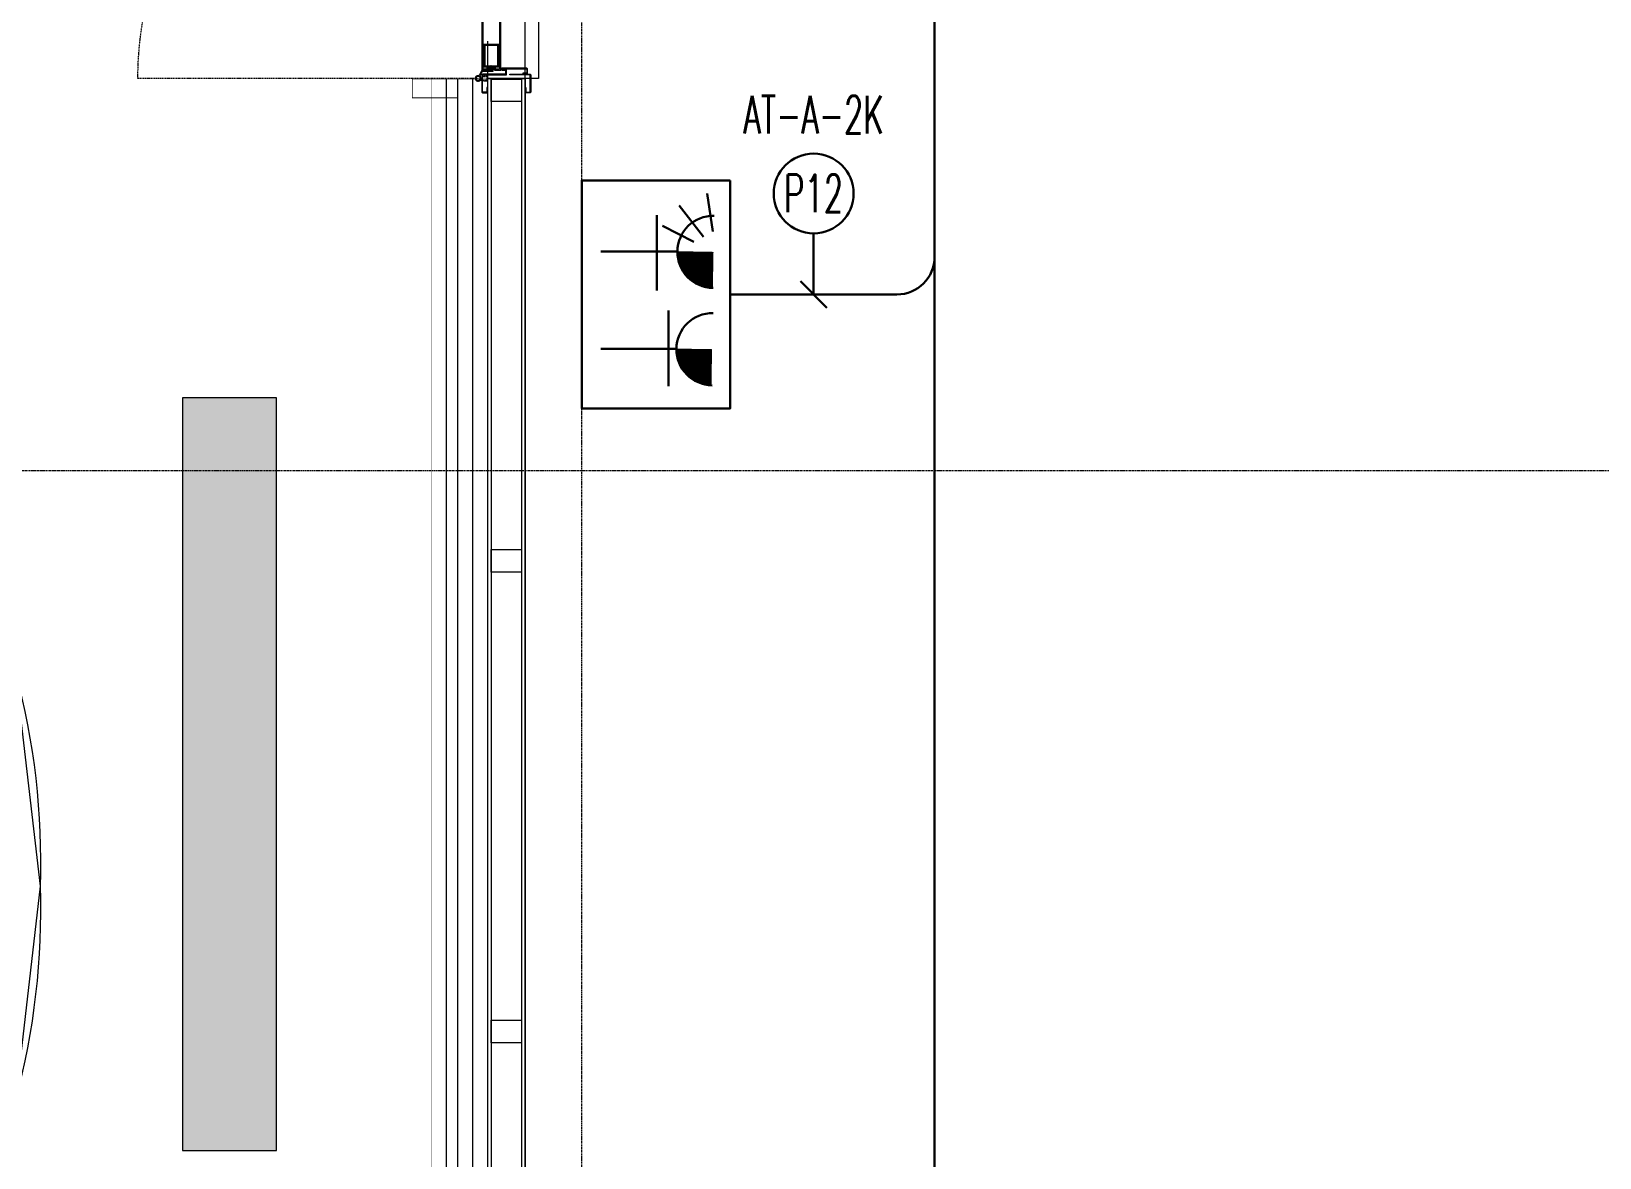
# Model space of a CAD drawing. Extents: x -1439 to 23780, y -1362 to 4476.
# Drawn here: x 21711.4 to 22127.8, y 1802.5 to 2101.7 of the extents above; entities that cross this region are included whole.
import ezdxf
from ezdxf.enums import TextEntityAlignment as Align
from ezdxf.xclip import XClip

# ---------------------------------------------------------------- set-up
doc = ezdxf.new("R2010")
doc.units = 0
doc.header["$MEASUREMENT"] = 0
doc.header["$XCLIPFRAME"] = 0
for name, pattern in [('Audi$0$DASHDOT2', [0.5, 0.25, -0.125, 0, -0.125]), ('Audi$0$DOT2', [0.125, 0, -0.125]), ('Audi$0$HIDDEN', [0.375, 0.25, -0.125])]:
    doc.linetypes.add(name, pattern=pattern)
doc.layers.get('0').update_dxf_attribs({"color": 9, "lineweight": 9})
for name, color, linetype, lineweight in [('Audi$0$04', 8, 'Continuous', 9), ('Audi$0$06B', 8, 'Continuous', 9), ('Audi$0$06D', 8, 'Continuous', 9), ('Audi$0$10', 8, 'Continuous', 9), ('Audi$0$11', 8, 'Continuous', 9), ('Audi$0$20', 8, 'Audi$0$DOT2', 9), ('Audi$0$24', 8, 'Audi$0$DASHDOT2', 9), ('Audi$0$33', 8, 'Audi$0$BATTING', 9), ('Audi$0$35', 8, 'Continuous', 9), ('E-KABLO', 7, 'Continuous', 30), ('E-KOMBİNE ETANŞ PRİZ (1 FAZ+3 FAZ)', 7, 'Continuous', 30), ('E-LINYE', 7, 'Continuous', 30), ('E-YAZI', 7, 'Continuous', 30)]:
    doc.layers.add(name, color=color, linetype=linetype, lineweight=lineweight)
doc.styles.add('E-YAZI', font='txttw.shx')
doc.linetypes.add('Audi$0$BATTING', pattern='A,0.0001,-0.1,[134,ltypeshp.shx,S=0.1,R=0,X=-0.1,Y=0],-0.2,[134,ltypeshp.shx,S=0.1,R=180,X=0.1,Y=0],-0.1', length=0.4001)

# ---------------------------------------------------------------- blocks, each defined once
blk = doc.blocks.new('Audi$0$p-floor mark_01')
h = blk.add_hatch(color=0)
h.dxf.hatch_style = 1
h.paths.add_polyline_path([(612.5, 200), (612.5, 400), (587.5, 400), (587.5, 200)])
at = {"color": 0}
blk.add_lwpolyline([(612.5, 200), (612.5, 400), (587.5, 400), (587.5, 200), (612.5, 200)], close=True, dxfattribs=at)
blk = doc.blocks.new('Audi$0$Group-321-1')
at = {"lineweight": 0}
blk.add_lwpolyline([(384784.7923, 69371.511), (384784.3139, 69371.8312), (384783.7777, 69372.0326)], dxfattribs=at)
for centre, start, end in [((384783.3657, 69370.1215), 60.966, 77.834), ((384783.4781, 69370.0639), 47.8221, 64.6901)]:
    blk.add_arc(centre, 1.955, start, end, dxfattribs=at)
blk = doc.blocks.new('Audi$0$p-audi_arac')
at = {"xscale": 99.99999999999999, "yscale": 99.99999999999999, "zscale": 99.99999999999999, "rotation": 117.1763778173342}
blk.add_blockref('Audi$0$Group-321-1', (23745751.03, -31061967.79), dxfattribs=at)
blk = doc.blocks.new('Audi$0$p-audi_floor marks')
at = {"layer": 'Audi$0$04'}
ref = blk.add_blockref('Audi$0$p-audi_arac', (3049.68, 497.33), dxfattribs=dict(at, xscale=-1))
XClip(ref).set_block_clipping_path([(442.9100702573, 108.1334019491), (425.8714363277, 108.1334019491), (407.224189628, 97.4785099758), (396.2257734519, 99.0232765292), (399.1457710822, 107.4703166514), (75.4453729086, 107.4703166514), (75.4453729086, 292.3853972147), (398.3798216949, 292.3853972147), (398.3798216949, 303.6964038125), (416.5061172131, 303.6964038125), (416.5061172131, 292.0856582628), (620.4144020041, 292.0856582628), (620.4144020041, 90.4969449982)])
at = {"layer": 'Audi$0$06D', "color": 253}
blk.add_blockref('Audi$0$p-floor mark_01', (2400, 426.81), dxfattribs=at)
blk = doc.blocks.new('Audi$0$P-AKS_AUDI')
at = {"layer": 'Audi$0$24'}
for points in [[(-700, -2590), (-700, 1250)], [(-3840, -800), (360, -800)]]:
    blk.add_lwpolyline(points, dxfattribs=at)
blk = doc.blocks.new('Audi$0$prf-scr2')
at = {"linetype": 'Audi$0$DOT2', "ltscale": 10}
blk.add_line((0, 0.19), (0, -1.06), dxfattribs=at)
for p, q in [((0.09, -0.24), (-0.09, -0.2)), ((-0.09, -0.24), (0.09, -0.28)), ((0.09, -0.32), (-0.09, -0.28)), ((-0.09, -0.32), (0.09, -0.36)), ((0.09, -0.4), (-0.09, -0.36)), ((-0.09, -0.4), (0.09, -0.44)), ((0.09, -0.48), (-0.09, -0.44)), ((-0.09, -0.48), (0.09, -0.52)), ((0.09, -0.56), (-0.09, -0.52)), ((-0.09, -0.56), (0.09, -0.6)), ((0.09, -0.64), (-0.09, -0.6)), ((-0.09, -0.64), (0.09, -0.68)), ((0.09, -0.72), (-0.09, -0.68)), ((-0.09, -0.72), (0.09, -0.76)), ((0.06, -0.84), (-0.08, -0.76)), ((-0.07, -0.8), (0.06, -0.84)), ((0.09, -0.17), (0, -0.15)), ((0, -0.18), (0.09, -0.2))]:
    blk.add_line(p, q)
blk.add_lwpolyline([(0.23, 0), (-0.23, 0), (-0.23, -0.01), (-0.12, -0.14), (0.12, -0.14), (0.23, -0.01), (0.23, 0)], close=True)
for points in [[(0.23, -0.01), (-0.23, -0.01)], [(-0.09, -0.14), (-0.09, -0.2), (-0.12, -0.22), (-0.12, -0.23), (-0.09, -0.24), (-0.09, -0.28), (-0.12, -0.3), (-0.12, -0.31), (-0.09, -0.32), (-0.09, -0.36), (-0.12, -0.38), (-0.12, -0.39), (-0.09, -0.4), (-0.09, -0.44), (-0.12, -0.46), (-0.12, -0.46), (-0.09, -0.48), (-0.09, -0.52), (-0.12, -0.54), (-0.12, -0.54), (-0.09, -0.56), (-0.09, -0.6), (-0.12, -0.62), (-0.12, -0.62), (-0.09, -0.64), (-0.09, -0.68), (-0.12, -0.69), (-0.12, -0.7), (-0.09, -0.72), (-0.09, -0.73), (-0.08, -0.76), (-0.1, -0.77), (-0.1, -0.78), (-0.07, -0.8), (-0.01, -0.94), (0, -0.95), (0.01, -0.94), (0.08, -0.76), (0.09, -0.76), (0.12, -0.74), (0.12, -0.73), (0.09, -0.72), (0.09, -0.68), (0.12, -0.66), (0.12, -0.66), (0.09, -0.64), (0.09, -0.6), (0.12, -0.58), (0.12, -0.58), (0.09, -0.56), (0.09, -0.52), (0.12, -0.5), (0.12, -0.5), (0.09, -0.48), (0.09, -0.44), (0.12, -0.43), (0.12, -0.42), (0.09, -0.4), (0.09, -0.36), (0.12, -0.35), (0.12, -0.34), (0.09, -0.32), (0.09, -0.28), (0.12, -0.27), (0.12, -0.26), (0.09, -0.24), (0.09, -0.2), (0.12, -0.19), (0.12, -0.18), (0.09, -0.17), (0.09, -0.14)]]:
    blk.add_lwpolyline(points)
blk = doc.blocks.new('Audi$0$gr-p-barel kilitli kapı kolu')
at = {"flags": 128}
for points in [[(-0.9, 0.8), (-0.9, 4.9), (-11.7, 4.9), (-11.7, 6.7), (0.9, 6.7), (0.9, 0.8)], [(-0.8, 5), (0.8, 6.6)]]:
    blk.add_lwpolyline(points, dxfattribs=at)
blk.add_lwpolyline([(-2.75, 0), (-2.75, 0.7), (2.75, 0.7), (2.75, 0)])
blk.add_lwpolyline([(-1.3, 0.7), (1.3, 0.7), (1.3, 0.8), (-1.3, 0.8)], close=True)
blk = doc.blocks.new('Audi$0$k-audi-teras')
at = {"layer": 'Audi$0$10'}
for points in [[(-12.4, 4.6, 0.414214), (-12.5, 4.5), (-12.5, 0.1, 0.414214), (-12.4, 0), (-7.1, 0), (-7.1, -0.2), (-12.4, -0.2, -0.414214), (-12.7, 0.1), (-12.7, 4.5, -0.414214), (-12.4, 4.8), (-11.5, 4.8, -0.414214), (-11.2, 4.5), (-11.2, 3.4), (-11.4, 3.4), (-11.4, 4.5, 0.414214), (-11.5, 4.6)], [(-11.5, -0.2, 0.414214), (-11.8, -0.5), (-11.8, -1.5, 0.414214), (-11.5, -1.8), (-5.1, -1.8, 0.414214), (-4.8, -1.5, 0.414214), (-5.1, -1.2), (-6, -1.2), (-6, -0.2), (0, -0.2, 0.414214), (0.3, 0.1), (0.3, 4.5, 0.414214), (0, 4.8), (-0.9, 4.8, 0.414214), (-1.2, 4.5), (-1.2, 3.4), (-1, 3.4), (-1, 4.5, -0.414214), (-0.9, 4.6), (0, 4.6, -0.414214), (0.1, 4.5), (0.1, 0.1, -0.414214), (0, 0), (-6.2, 0), (-6.2, -1.4), (-5.1, -1.4, -0.414214), (-5, -1.5, -0.414214), (-5.1, -1.6), (-11.5, -1.6, -0.414214), (-11.6, -1.5), (-11.6, -0.5, -0.414214), (-11.5, -0.4), (-10.6, -0.4), (-10.6, -0.2)], [(0.81, 0.38), (0.17, -1), (-2.7, -1), (-2.7, -1.2), (0.3, -1.2), (0.98, 0.27, 14.796002)], [(-12.4, -183.4, -0.414214), (-12.5, -183.3), (-12.5, -178.9, -0.414214), (-12.4, -178.8), (-7.1, -178.8), (-7.1, -178.6), (-12.4, -178.6, 0.414214), (-12.7, -178.9), (-12.7, -183.3, 0.414214), (-12.4, -183.6), (-11.5, -183.6, 0.414214), (-11.2, -183.3), (-11.2, -182.2), (-11.4, -182.2), (-11.4, -183.3, -0.414214), (-11.5, -183.4)], [(-11.5, -178.6, -0.414214), (-11.8, -178.3), (-11.8, -177.3, -0.414214), (-11.5, -177), (-5.1, -177, -0.414214), (-4.8, -177.3, -0.414214), (-5.1, -177.6), (-6, -177.6), (-6, -178.6), (0, -178.6, -0.414214), (0.3, -178.9), (0.3, -183.3, -0.414214), (0, -183.6), (-0.9, -183.6, -0.414214), (-1.2, -183.3), (-1.2, -182.2), (-1, -182.2), (-1, -183.3, 0.414214), (-0.9, -183.4), (0, -183.4, 0.414214), (0.1, -183.3), (0.1, -178.9, 0.414214), (0, -178.8), (-6.2, -178.8), (-6.2, -177.4), (-5.1, -177.4, 0.414214), (-5, -177.3, 0.414214), (-5.1, -177.2), (-11.5, -177.2, 0.414214), (-11.6, -177.3), (-11.6, -178.3, 0.414214), (-11.5, -178.4), (-10.6, -178.4), (-10.6, -178.6)], [(0.81, -179.18), (0.17, -177.8), (-2.7, -177.8), (-2.7, -177.6), (0.3, -177.6), (0.98, -179.07, -14.796002)]]:
    blk.add_lwpolyline(points, format="xyb", close=True, dxfattribs=at)
for points in [[(-1.35, -88.8), (-3.35, -88.8), (-3.35, -89.1), (-4.39, -89.1), (-4.39, -1.5), (-3.35, -1.5), (-3.35, -1.8), (-1.35, -1.8), (-1.35, -1.5), (-3.05, -1.5), (-3.05, -1.2), (-4.69, -1.2), (-4.69, -89.4), (-3.05, -89.4), (-3.05, -89.1), (-1.35, -89.1)], [(-3.35, -88.8), (-1.35, -88.8), (-1.35, -89.4), (0.3, -89.4), (0.3, -1.2), (-1.35, -1.2), (-1.35, -1.8), (-3.35, -1.8), (-3.35, -2.1), (-1.05, -2.1), (-1.05, -1.5), (0, -1.5), (0, -89.1), (-1.05, -89.1), (-1.05, -88.5), (-3.35, -88.5), (-3.35, -88.8)], [(-1.35, -90), (-3.35, -90), (-3.35, -89.7), (-4.39, -89.7), (-4.39, -177.3), (-3.35, -177.3), (-3.35, -177), (-1.35, -177), (-1.35, -177.3), (-3.05, -177.3), (-3.05, -177.6), (-4.69, -177.6), (-4.69, -89.4), (-3.05, -89.4), (-3.05, -89.7), (-1.35, -89.7)], [(-3.35, -90), (-1.35, -90), (-1.35, -89.4), (0.3, -89.4), (0.3, -177.6), (-1.35, -177.6), (-1.35, -177), (-3.35, -177), (-3.35, -176.7), (-1.05, -176.7), (-1.05, -177.3), (0, -177.3), (0, -89.7), (-1.05, -89.7), (-1.05, -90.3), (-3.35, -90.3), (-3.35, -90)]]:
    blk.add_lwpolyline(points, dxfattribs=at)
for points in [[(-4.2, -2.1), (-4.2, -8.1), (-0.2, -8.1), (-0.2, -2.1)], [(-3.9, -2.4), (-3.9, -7.8), (-0.5, -7.8), (-0.5, -2.4)], [(-4.2, -88.5), (-4.2, -82.5), (-0.2, -82.5), (-0.2, -88.5)], [(-3.9, -88.2), (-3.9, -82.8), (-0.5, -82.8), (-0.5, -88.2)], [(-4.2, -90.3), (-4.2, -96.3), (-0.2, -96.3), (-0.2, -90.3)], [(-3.9, -90.6), (-3.9, -96), (-0.5, -96), (-0.5, -90.6)], [(-4.2, -176.7), (-4.2, -170.7), (-0.2, -170.7), (-0.2, -176.7)], [(-3.9, -176.4), (-3.9, -171), (-0.5, -171), (-0.5, -176.4)]]:
    blk.add_lwpolyline(points, close=True, dxfattribs=at)
for centre in [(1.3, 0.95), (1.3, -179.75)]:
    blk.add_circle(centre, 0.55, dxfattribs=at)
at = {"layer": 'Audi$0$20', "linetype": 'Audi$0$HIDDEN'}
for points in [[(0.1, 0.2), (-1.2, 0.2), (-1.2, 1.7), (0.1, 1.7)], [(0.79, 0.4), (-1, 0.4), (-1, 1.5), (0.79, 1.5)], [(0.1, -179), (-1.2, -179), (-1.2, -180.5), (0.1, -180.5)], [(0.79, -179.2), (-1, -179.2), (-1, -180.3), (0.79, -180.3)]]:
    blk.add_lwpolyline(points, dxfattribs=at)
at = {"layer": 'Audi$0$20'}
for points in [[(1.3, 0.95), (91.66, 0.95)], [(1.3, -179.75), (91.66, -179.75)]]:
    blk.add_lwpolyline(points, dxfattribs=at)
for centre, start, end in [((1.29, 0.95), 268.3229, 359.9985), ((1.29, -179.75), 0.0015, 91.6771)]:
    blk.add_arc(centre, 90.36, start, end, dxfattribs=at)
at = {"layer": 'Audi$0$06B', "xscale": -1, "rotation": 90}
blk.add_blockref('Audi$0$gr-p-barel kilitli kapı kolu', (-4.71, -81.4), dxfattribs=at)
at = {"layer": 'Audi$0$06B', "rotation": 270}
blk.add_blockref('Audi$0$gr-p-barel kilitli kapı kolu', (0.31, -81.4), dxfattribs=at)
at = {"layer": 'Audi$0$10'}
for p in [(-2.2, -1.5), (-2.42, -89.7)]:
    blk.add_blockref('Audi$0$prf-scr2', p, dxfattribs=at)
at = {"layer": 'Audi$0$10', "xscale": -1, "rotation": 180}
for p in [(-2.42, -89.1), (-2.2, -177.3)]:
    blk.add_blockref('Audi$0$prf-scr2', p, dxfattribs=at)
blk = doc.blocks.new('Audi$0$ÇATI KATI PLANI')
at = {"layer": 'Audi$0$06D'}
blk.add_lwpolyline([(21821.5, 2088.98), (21821.5, 1018), (22607.5, 1018)], dxfattribs=at)
at = {"layer": 'Audi$0$10'}
for points, const_width in [([(21842.5, 2085.65), (21842.5, 2088.98), (21812.5, 2088.98), (21812.5, 2083.98), (21824.5, 2083.98), (21824.5, 2078.98)], 0.2), ([(21817.5, 2088.98), (21817.5, 1014)], 0.1)]:
    blk.add_lwpolyline(points, dxfattribs=dict(at, const_width=const_width))
for points in [[(21833.5, 2088.98), (21841.5, 2088.98), (21841.5, 2082.98), (21833.5, 2082.98)], [(21833.5, 1963.98), (21841.5, 1963.98), (21841.5, 1957.98), (21833.5, 1957.98)], [(21833.5, 1838.98), (21841.5, 1838.98), (21841.5, 1832.98), (21833.5, 1832.98)]]:
    blk.add_lwpolyline(points, close=True, dxfattribs=at)
at = {"layer": 'Audi$0$11'}
for points in [[(21832.5, 2099), (21832.5, 1061)], [(21833.5, 2088.98), (21833.5, 1029)], [(21841.5, 2088.98), (21841.5, 1030)], [(21842.5, 2088.98), (21842.5, 1762.99)], [(21842.5, 2088.98), (21842.5, 1030)]]:
    blk.add_lwpolyline(points, dxfattribs=at)
at = {"layer": 'Audi$0$33', "linetype": 'Continuous', "ltscale": 0.4}
for points in [[(21824.5, 2088.98), (21824.5, 1021), (22607.5, 1021)], [(21842.5, 2088.98), (21842.5, 1762.99)]]:
    blk.add_lwpolyline(points, dxfattribs=at)
at = {"layer": 'Audi$0$33', "ltscale": 0.4}
blk.add_lwpolyline([(21828.5, 2088.98), (21828.5, 1025), (22607.5, 1025)], dxfattribs=at)
at = {"xscale": -1}
blk.add_blockref('Audi$0$k-audi-teras', (21831.3, 2268.9), dxfattribs=at)
at = {"layer": 'Audi$0$24'}
blk.add_blockref('Audi$0$P-AKS_AUDI', (22557.5, 2785), dxfattribs=at)
blk = doc.blocks.new('100_KOMBİNE ETANŞ PRİZ (1 FAZ+3 FAZ)')
at = {"layer": 'E-KOMBİNE ETANŞ PRİZ (1 FAZ+3 FAZ)', "color": 3}
for p, q in [((-2.086, 4.354), (-3.349, 4.162)), ((-1.918, 4.039), (-2.951, 3.235)), ((-1.749, 3.722), (-2.279, 2.681))]:
    blk.add_line(p, q, dxfattribs=at)
at = {"layer": 'E-KOMBİNE ETANŞ PRİZ (1 FAZ+3 FAZ)', "color": 4}
for p, q in [((-1.423, 3.177), (-1.423, 0.637)), ((1.809, 3.145), (1.809, 0.637)), ((3.04, 2.881), (0.537, 2.881)), ((-2.639, 2.496), (-0.137, 2.496))]:
    blk.add_line(p, q, dxfattribs=at)
at = {"layer": 'E-KOMBİNE ETANŞ PRİZ (1 FAZ+3 FAZ)', "color": 3}
blk.add_lwpolyline([(-3.785, 4.934), (3.785, 4.934), (3.785, 0), (-3.785, 0)], close=True, dxfattribs=at)
at = {"layer": 'E-KOMBİNE ETANŞ PRİZ (1 FAZ+3 FAZ)', "color": 4, "const_width": 1.2}
for points in [[(-1.426, 3.777, 0.414214), (-0.816, 4.366)], [(1.806, 3.729, 0.414214), (2.416, 4.319)]]:
    blk.add_lwpolyline(points, format="xyb", dxfattribs=at)
at = {"layer": 'E-KOMBİNE ETANŞ PRİZ (1 FAZ+3 FAZ)', "color": 4}
for centre in [(-1.416, 4.377), (1.817, 4.345)]:
    blk.add_arc(centre, 1.2, 179.2449, 359.2449, dxfattribs=at)

msp = doc.modelspace()

# ---------------------------------------------------------------- linework, layer by layer
at = {"layer": 'Audi$0$35'}
msp.add_lwpolyline([(20497.5, 2365), (21117.5, 2364.94), (21117.5, 2348), (21122.5, 2348), (21122.5, 2350), (21192.5, 2350), (21192.5, 2348), (21197.5, 2348), (21197.5, 2365), (21817.5, 2365), (21817.5, 2365), (21822.5, 2365), (21822.5, 2365), (21832.5, 2365), (21832.5, 2268.97), (21845.75, 2268.98), (21846, 2268.98), (21846, 2089.15), (21832.5, 2089.15), (21832.5, 1014), (22607.5, 1014), (22607.5, 335)], dxfattribs=at)
msp.add_lwpolyline([(21842.5, 2365), (22607.5, 2365), (22607.5, 1039), (21842.5, 1039)], close=True, dxfattribs=at)
at = {"layer": 'E-KABLO', "color": 6, "ltscale": 40}
for p, q in [((21951.22, 2041.75), (21951.22, 2305)), ((21951.22, 1198.43), (21951.22, 2041.75)), ((21896.97, 2031.75), (21941.22, 2031.75))]:
    msp.add_line(p, q, dxfattribs=at)
at = {"layer": 'E-KABLO', "color": 7, "linetype": 'Continuous'}
msp.add_circle((21919.1, 2058.58), 10.61, dxfattribs=at)
at = {"layer": 'E-KABLO', "color": 6, "ltscale": 40}
msp.add_arc((21941.22, 2041.75), 10, 270, 0, dxfattribs=at)
at = {"layer": 'E-LINYE', "color": 7, "linetype": 'Continuous'}
for p, q in [((21919.1, 2047.97), (21919.1, 2031.75)), ((21915.58, 2035.3), (21922.61, 2028.19))]:
    msp.add_line(p, q, dxfattribs=at)

# ---------------------------------------------------------------- block references
msp.add_blockref('Audi$0$ÇATI KATI PLANI', (0, 0))
at = {"layer": 'Audi$0$04', "color": 252}
msp.add_blockref('Audi$0$p-audi_floor marks', (18764, 1177.5), dxfattribs=at)
at = {"layer": 'E-KOMBİNE ETANŞ PRİZ (1 FAZ+3 FAZ)', "xscale": 8, "yscale": 8, "zscale": 8, "rotation": 270}
msp.add_blockref('100_KOMBİNE ETANŞ PRİZ (1 FAZ+3 FAZ)', (21857.5, 2031.75), dxfattribs=at)

# ---------------------------------------------------------------- texts
at = {"layer": 'E-KABLO', "color": 3, "linetype": 'Continuous', "style": 'E-YAZI', "width": 0.6}
msp.add_text('P12', height=10, dxfattribs=at).set_placement((21919.1, 2058.58), align=Align.MIDDLE_CENTER)
at = {"layer": 'E-YAZI', "color": 3, "style": 'E-YAZI', "width": 0.6}
msp.add_text('AT-A-2K', height=10, dxfattribs=at).set_placement((21900.44, 2074.49))

doc.saveas('drawing.dxf')
